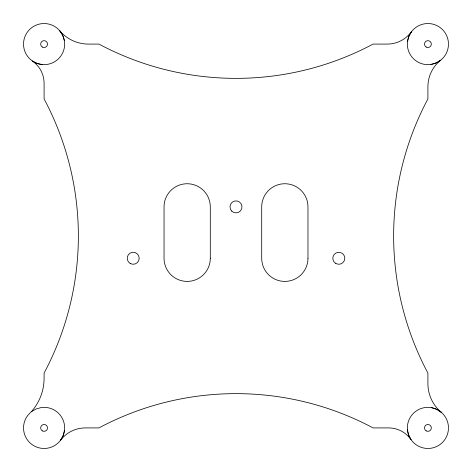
<?xml version="1.0" encoding="UTF-8"?>
<svg xmlns="http://www.w3.org/2000/svg" width="472" height="472" viewBox="0 0 472 472"><rect width="100%" height="100%" fill="white"/><g stroke="black" fill="none" stroke-linecap="round" stroke-linejoin="round"><path stroke-width="0.71" d="M64.499 430.452L63.142 435.644L60.493 440.311A31.258 31.258 0 0 1 85.42 427.909L98.925 427.909A291.289 291.289 0 0 1 373.081 427.909L388.592 427.909A27.317 27.317 0 0 1 411.023 439.638L408.563 434.871L407.419 429.626L407.672 424.263A20.561 20.561 0 0 1 426.192 407.419L431.555 407.672L436.671 409.307L441.184 412.209A37.459 37.459 0 0 1 427.909 383.6L427.909 373.081A291.289 291.289 0 0 1 427.909 98.925L427.909 86.771A34.014 34.014 0 0 1 440.724 60.174L436.128 62.941L430.966 64.428L425.602 64.522A20.561 20.561 0 0 1 407.578 47.153L407.478 41.784L408.77 36.574L411.372 31.878A30.09 30.09 0 0 1 387.164 44.091L373.081 44.091A291.289 291.289 0 0 1 98.925 44.091L88.476 44.091A37.624 37.624 0 0 1 59.779 30.798L62.682 35.312L64.322 40.421L64.587 45.784A20.561 20.561 0 0 1 47.766 64.322L42.403 64.587L37.158 63.449L32.385 60.994A27.193 27.193 0 0 1 44.091 83.349L44.091 98.925A291.289 291.289 0 0 1 44.091 373.081L44.091 378.208A50.404 50.404 0 0 1 31.795 411.195L27.695 415.507A20.561 20.561 0 0 0 36.356 446.96A20.561 20.561 0 0 0 64.499 430.452L64.457 425.083A20.561 20.561 0 0 0 46.634 407.507L41.265 407.542L36.09 408.97L31.459 411.684M42.403 64.587A20.561 20.561 0 0 1 23.529 44.197A20.561 20.561 0 0 1 42.197 23.618A20.561 20.561 0 0 1 64.322 40.421M407.478 41.784A20.561 20.561 0 0 1 428.428 23.535A20.561 20.561 0 0 1 448.429 42.816A20.561 20.561 0 0 1 430.966 64.428M431.555 407.672A20.561 20.561 0 0 1 448.388 429.78A20.561 20.561 0 0 1 427.833 448.471A20.561 20.561 0 0 1 407.419 429.626M307.968 258.278L307.968 206.872A23.134 23.134 0 0 0 284.834 183.738A23.134 23.134 0 0 0 261.7 206.872L261.7 258.278A23.134 23.134 0 0 0 284.834 281.406A23.134 23.134 0 0 0 307.968 258.278M210.3 258.278L210.3 206.872A23.134 23.134 0 0 0 187.166 183.738A23.134 23.134 0 0 0 164.038 206.872L164.038 258.278A23.134 23.134 0 0 0 187.166 281.406A23.134 23.134 0 0 0 210.3 258.278M426.198 47.058A3.428 3.428 0 0 0 431.337 44.091A3.428 3.428 0 0 0 426.198 41.123A3.428 3.428 0 0 0 426.198 47.058M42.38 430.877A3.428 3.428 0 0 0 47.519 427.909A3.428 3.428 0 0 0 42.38 424.942A3.428 3.428 0 0 0 42.38 430.877M426.198 430.877A3.428 3.428 0 0 0 431.337 427.909A3.428 3.428 0 0 0 426.198 424.942A3.428 3.428 0 0 0 426.198 430.877M42.38 47.058A3.428 3.428 0 0 0 47.519 44.091A3.428 3.428 0 0 0 42.38 41.123A3.428 3.428 0 0 0 42.38 47.058M231.758 211.114A5.994 5.994 0 0 0 241.794 208.423A5.994 5.994 0 0 0 234.448 201.078A5.994 5.994 0 0 0 231.758 211.114M130.195 263.47A5.994 5.994 0 0 0 139.193 258.278A5.994 5.994 0 0 0 130.195 253.08A5.994 5.994 0 0 0 130.195 263.47M335.81 263.47A5.994 5.994 0 0 0 344.808 258.278A5.994 5.994 0 0 0 335.81 253.08A5.994 5.994 0 0 0 335.81 263.47"/></g></svg>
